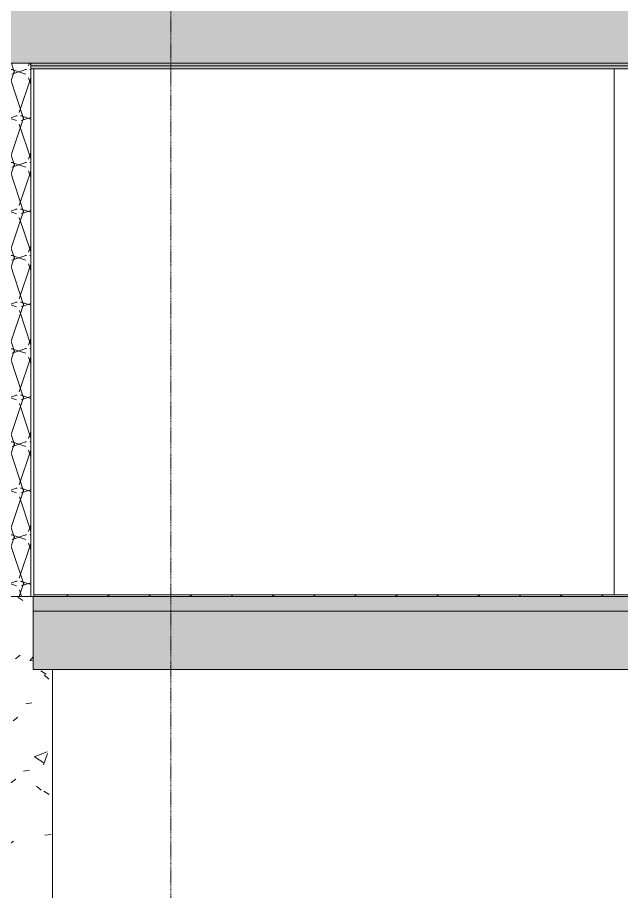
# Model space of a CAD drawing. Header units: inches. Extents: x -4168 to 1483, y -300 to 637.
# Drawn here: x -1019.9 to -895.3, y -60.8 to 119.4 of the extents above; entities that cross this region are included whole.
import ezdxf

# ---------------------------------------------------------------- set-up
doc = ezdxf.new("R2010")
doc.units = ezdxf.units.IN
doc.header["$MEASUREMENT"] = 0
doc.linetypes.add('Dash Dot 3_16_', pattern=[0.3125, 0.1875, -0.0625, 0, -0.0625])
doc.linetypes.add('Grid Line 1_2_', pattern=[0.875, 0.5, -0.125, 0.125, -0.125])
for name, color, linetype, lineweight in [('0-5', 10, 'Continuous', 5), ('A-ANNO-SYMB-1', 150, 'Dash Dot 3_16_', 9), ('A-CLNG-1', 251, 'Continuous', 5), ('A-CLNG-2', 13, 'Continuous', 9), ('A-CLNG-PATT-1', 45, 'Continuous', 9), ('A-FLOR-7', 192, 'Continuous', 9), ('A-FLOR-LEVL-1', 51, 'Grid Line 1_2_', 9), ('A-FLOR-MCUT-2', 51, 'Continuous', 9), ('A-FLOR-PATT-1', 45, 'Continuous', 9), ('A-WALL-10', 113, 'Continuous', 9), ('A-WALL-3', 9, 'Continuous', 9), ('A-WALL-PATT-2', 45, 'Continuous', 9), ('S-BEAM-1', 10, 'Continuous', 5), ('S-BEAM-2', 7, 'Continuous', 9), ('S-FNDN-1', 7, 'Continuous', 9)]:
    doc.layers.add(name, color=color, linetype=linetype, lineweight=lineweight)
pattern_1 = [(161.57, (100.2508, 147.113), (-3.8399538, -1.54e-05), [0, -27.322, 3.034, 0]), (18.43, (99.2908, 147.113), (-3.8399538, 1.54e-05), [0, -27.322, 3.034, 0]), (108.43, (100.2508, 147.113), (1.919622, -9.6005246), [9.106, -21.25]), (71.57, (99.2908, 147.113), (1.919622, 9.6005246), [9.106, -21.25])]
pattern_2 = [(0, (99.771, 146.633), (30.72, 7.68), [1.267, -21.773, 1.267, -21.773, -122.88]), (0, (99.771, 146.633), (30.72, 7.68), [-46.08, 1.267, -44.813, 1.267, -21.773, -53.76]), (0, (99.771, 146.633), (30.72, 7.68), [-115.2, 1.267, -14.093, 1.267, -37.133]), (120, (111.291, 150.473), (-22.011075, 22.7643), [1.267, -21.773, 1.267, -21.773, -122.88]), (120, (111.291, 150.473), (-22.011075, 22.7643), [-46.08, 1.267, -44.813, 1.267, -21.773, -53.76]), (120, (111.291, 150.473), (-22.011075, 22.7643), [-115.2, 1.267, -14.093, 1.267, -37.133]), (240, (115.131, 165.833), (-8.708925, -30.4443), [1.267, -21.773, 1.267, -21.773, -122.88]), (240, (115.131, 165.833), (-8.708925, -30.4443), [-46.08, 1.267, -44.813, 1.267, -21.773, -53.76]), (240, (115.131, 165.833), (-8.708925, -30.4443), [-115.2, 1.267, -14.093, 1.267, -37.133])]

# ---------------------------------------------------------------- blocks, each defined once
blk = doc.blocks.new('CTR - 1st Phase - Unit Layouts_rvt-2-BUILDING SECTION - EAST_WEST AT RAMP - LOOKING SOUTH')
at = {"layer": 'A-WALL-3'}
blk.add_line((-11961.44, 0.37), (-11961.44, 108.87), dxfattribs=at)
blk = doc.blocks.new('CTR - 1st Phase - Structure_rvt-2-BUILDING SECTION - EAST_WEST AT RAMP - LOOKING SOUTH')
at = {"layer": 'A-WALL-PATT-2'}
h = blk.add_hatch(dxfattribs=at)
h.set_pattern_fill('FP_34', color=256, style=0, pattern_type=2)
h.set_pattern_definition([(50, (-10964.796, 146.633), (27.5427, -2.4099), [2.88, -31.68]), (355, (-10964.796, 146.633), (-5.32784, 28.88427), [2.304, -25.344]), (100.451, (-10962.5, 146.432), (22.2153, 26.4739), [2.448, -26.924]), (46.184, (-10964.796, 154.313), (40.9819, -6.3564), [4.32, -47.52]), (96.636, (-10961.38, 153.784), (35.8907, 37.4062), [3.671, -40.386]), (351.184, (-10964.796, 154.313), (35.891, 37.4062), [3.456, -38.016]), (21, (-10960.956, 152.393), (22.92104, -15.46073), [2.88, -31.68]), (326, (-10960.956, 152.393), (9.3435, 27.84574), [2.304, -25.344]), (71.451, (-10959.045, 151.105), (32.26477, 12.3844), [2.448, -26.924]), (37.5, (-10964.796, 146.633), (0.466855, 12.78271), [1.267, -23.77, 1.267, -24.461, -25.44]), (37.5, (-10964.796, 146.633), (0.466855, 12.78271), [-50.765, 1.267, -24.173]), (7.5, (-10964.796, 146.633), (10.10159, 15.14509), [1.267, -13.402, 1.267, -23.194, -9.696]), (7.5, (-10964.796, 146.633), (10.10159, 15.14509), [-39.13, 1.267, -8.429]), (327.5, (-10973.359, 146.633), (20.49916, -0.86578), [1.267, -8.333, 1.267, -28.685, -39.744]), (327.5, (-10973.359, 146.633), (20.49916, -0.86578), [-39.552, 1.267, -38.477]), (317.5, (-10977.199, 146.633), (22.39478, 3.8443), [1.267, -11.213, 1.267, -18.624, -28.224]), (317.5, (-10977.199, 146.633), (22.39478, 3.8443), [-32.371, 1.267, -26.957])])
h.paths.add_polyline_path([(-12078.59, -168), (-12077.19, -168), (-12077.19, -15), (-12081.19, -15), (-12081.19, 0), (-12087.19, 0), (-12087.19, -168)], flags=0)
at = {"layer": 'S-BEAM-1'}
blk.add_hatch(color=256, dxfattribs=at).paths.add_polyline_path([(-12043.55, -15), (-11838.99, -15), (-11838.99, -3), (-12081.19, -3), (-12081.19, -15), (-12073.54, -15)], flags=0)
at = {"layer": 'S-BEAM-2'}
for p, q in [((-11838.99, -3), (-12081.19, -3)), ((-12081.19, -3), (-12081.19, -15)), ((-12081.19, -15), (-11838.99, -15))]:
    blk.add_line(p, q, dxfattribs=at)
at = {"layer": 'S-FNDN-1'}
for p, q in [((-12081.19, 0), (-12087.19, 0)), ((-12081.19, -15), (-12081.19, 0)), ((-12077.19, -15), (-12081.19, -15)), ((-12077.19, -168), (-12077.19, -15))]:
    blk.add_line(p, q, dxfattribs=at)

msp = doc.modelspace()

# ---------------------------------------------------------------- hatches: boundary and pattern name
at = {"layer": 'A-CLNG-1'}
h = msp.add_hatch(color=256, dxfattribs=at)
h.paths.add_polyline_path([(-774.6726, 109.5), (-774.6226, 109.5), (-774.6226, 110), (-774.6726, 109.9995)], flags=0)
h.paths.add_polyline_path([(-814.2351, 109.5), (-814.2351, 110), (-814.8601, 110), (-814.8601, 109.5)], flags=0)
h.paths.add_polyline_path([(-1017.1241, 109.5), (-818.3601, 109.5), (-818.3601, 110), (-1017.1241, 110)], flags=0)
h.paths.add_polyline_path([(874.3335, 109.5), (1047.479, 109.5), (1047.4774, 110), (-366.4226, 110), (-366.4226, 109.5), (874.1123, 109.5)], flags=0)
at = {"layer": 'A-CLNG-PATT-1'}
h = msp.add_hatch(dxfattribs=at)
h.set_pattern_fill('FP_24', color=256, style=0, pattern_type=2)
h.set_pattern_definition(pattern_2)
h.paths.add_polyline_path([(-774.6226, 108.875), (-774.6226, 109.5), (-774.6726, 109.4994), (-774.6726, 108.875)], flags=0)
h.paths.add_polyline_path([(-814.2351, 108.875), (-814.2351, 109.5), (-814.8601, 109.5), (-814.8601, 108.875)], flags=0)
h.paths.add_polyline_path([(-1017.1226, 108.875), (-818.3601, 108.875), (-818.3601, 109.5), (-1017.1241, 109.5), (-1017.1241, 108.875)], flags=0)
h.paths.add_polyline_path([(915.8945, 108.875), (1047.479, 108.875), (1047.4774, 109.5), (-366.4226, 109.5), (-366.4226, 108.875), (915.0897, 108.875)], flags=0)
at = {"layer": 'A-FLOR-PATT-1'}
h = msp.add_hatch(dxfattribs=at)
h.set_pattern_fill('FP_20', color=256, style=0, pattern_type=2)
h.set_pattern_definition(pattern_1)
h.paths.add_polyline_path([(-1051.2726, 110), (-774.4226, 110), (-774.4226, 134), (-1051.2726, 134), (-1051.2726, 120.222)], flags=0)
h.paths.add_polyline_path([(-365.9976, 110), (1081.6274, 110), (1081.6274, 134), (-365.9976, 134), (-365.9976, 114.2394)], flags=0)
h = msp.add_hatch(dxfattribs=at)
h.set_pattern_fill('FP_21', color=256, style=0, pattern_type=2)
h.set_pattern_definition([(135, (99.771, 146.633), (-4.24264, -4.24264), [])])
h.paths.add_polyline_path([(96.7524, 0), (223.0649, 0), (223.0649, 0.375), (-59.1226, 0.375), (-59.1226, 0), (94.1274, 0)], flags=0)
h.paths.add_polyline_path([(356.0024, 0), (511.3774, 0), (511.3774, 0.375), (228.5649, 0.375), (228.5649, 0), (322.282, 0)], flags=0)
h.paths.add_polyline_path([(-1016.4976, 0), (-843.5476, 0), (-843.5476, 0.375), (-1016.4976, 0.375)], flags=0)
h.paths.add_polyline_path([(-774.6226, 0), (-774.6226, 0.375), (-774.6726, 0.375), (-774.6726, 0.0001)], flags=0)
h.paths.add_polyline_path([(898.1539, 0), (1047.4774, 0), (1047.4774, 0.375), (718.1649, 0.375), (718.1649, 0), (876.0569, 0)], flags=0)
h.paths.add_polyline_path([(-150.905, 0), (-64.6226, 0), (-64.6226, 0.375), (-367.6226, 0.375), (-367.6226, 0), (-190.3373, 0)], flags=0)
h.paths.add_polyline_path([(712.6649, 0), (712.6649, 0.375), (540.5649, 0.375), (540.5649, 0), (708.0649, 0)], flags=0)
h.paths.add_polyline_path([(518.3149, 0), (518.3149, 0.375), (516.8774, 0.375), (516.8774, 0)], flags=0)
h = msp.add_hatch(dxfattribs=at)
h.set_pattern_fill('FP_22', color=256, style=0, pattern_type=2)
h.set_pattern_definition([(0, (99.771, 146.633), (15.36, 3.84), [1.267, -10.253, 1.267, -10.253, -61.44]), (0, (99.771, 146.633), (15.36, 3.84), [-23.04, 1.267, -21.773, 1.267, -10.253, -26.88]), (0, (99.771, 146.633), (15.36, 3.84), [-57.6, 1.267, -6.413, 1.267, -17.933]), (120, (105.531, 148.553), (-11.005538, 11.38215), [1.267, -10.253, 1.267, -10.253, -61.44]), (120, (105.531, 148.553), (-11.005538, 11.38215), [-23.04, 1.267, -21.773, 1.267, -10.253, -26.88]), (120, (105.531, 148.553), (-11.005538, 11.38215), [-57.6, 1.267, -6.413, 1.267, -17.933]), (240, (107.451, 156.233), (-4.354462, -15.22215), [1.267, -10.253, 1.267, -10.253, -61.44]), (240, (107.451, 156.233), (-4.354462, -15.22215), [-23.04, 1.267, -21.773, 1.267, -10.253, -26.88]), (240, (107.451, 156.233), (-4.354462, -15.22215), [-57.6, 1.267, -6.413, 1.267, -17.933])])
h.paths.add_polyline_path([(440.5787, -3), (1047.4774, -3), (1047.4774, 0), (-367.6226, 0), (-367.6226, -3), (420.2899, -3)], flags=0)
h.paths.add_polyline_path([(-774.6226, -3), (-774.6226, 0), (-1016.6226, 0), (-1016.6226, -3), (-778.1726, -3)], flags=0)
at = {"layer": 'A-WALL-PATT-2'}
h = msp.add_hatch(dxfattribs=at)
h.set_pattern_fill('FP_20', color=256, style=0, pattern_type=2)
h.set_pattern_definition(pattern_1)
h.paths.add_polyline_path([(-1017.1226, 0), (-1017.1241, 110), (-1022.6226, 110), (-1022.6226, 0), (-1018.4145, 0)], flags=0)
h = msp.add_hatch(dxfattribs=at)
h.set_pattern_fill('FP_24', color=256, style=0, pattern_type=2)
h.set_pattern_definition(pattern_2)
h.paths.add_polyline_path([(-1016.6226, 0), (-1016.4976, 0), (-1016.4976, 108.875), (-1017.1226, 108.8747), (-1017.1226, 0)], flags=0)

# ---------------------------------------------------------------- linework, layer by layer
at = {"layer": 'A-ANNO-SYMB-1'}
msp.add_line((-988.2431, -170.6622), (-988.2431, 433.0263), dxfattribs=at)
at = {"layer": 'A-CLNG-2'}
for p, q in [((-774.4226, 109.5), (-1017.1241, 109.5)), ((-1017.1241, 108.875), (-774.4226, 108.875))]:
    msp.add_line(p, q, dxfattribs=at)
at = {"layer": 'A-FLOR-7'}
for p, q in [((-1017.1241, 110), (-774.4226, 110)), ((-774.6226, 0.375), (-1016.4976, 0.375)), ((-1016.6226, 0), (-1016.6226, -3)), ((-1016.6226, -3), (-774.6226, -3))]:
    msp.add_line(p, q, dxfattribs=at)
at = {"layer": 'A-FLOR-LEVL-1'}
msp.add_line((-1138.4549, 0), (1405.5613, 0), dxfattribs=at)
at = {"layer": 'A-FLOR-MCUT-2'}
for p, q in [((-1016.4976, 0.375), (-1016.4976, 0)), ((-774.6226, 0), (-1016.6226, 0))]:
    msp.add_line(p, q, dxfattribs=at)
at = {"layer": 'A-WALL-10'}
for p, q in [((-1017.1241, 110), (-1025.3726, 110)), ((-1017.1241, 108.875), (-1017.1241, 110)), ((-1017.1226, 108.875), (-1017.1226, 0)), ((-1016.4976, 0.375), (-1016.4976, 108.875)), ((-1025.3726, 0), (-1016.6226, 0))]:
    msp.add_line(p, q, dxfattribs=at)

# ---------------------------------------------------------------- block references
at = {"layer": '0-5'}
for name in ['CTR - 1st Phase - Structure_rvt-2-BUILDING SECTION - EAST_WEST AT RAMP - LOOKING SOUTH', 'CTR - 1st Phase - Unit Layouts_rvt-2-BUILDING SECTION - EAST_WEST AT RAMP - LOOKING SOUTH']:
    msp.add_blockref(name, (11064.5668, 0), dxfattribs=at)

doc.saveas('drawing.dxf')
